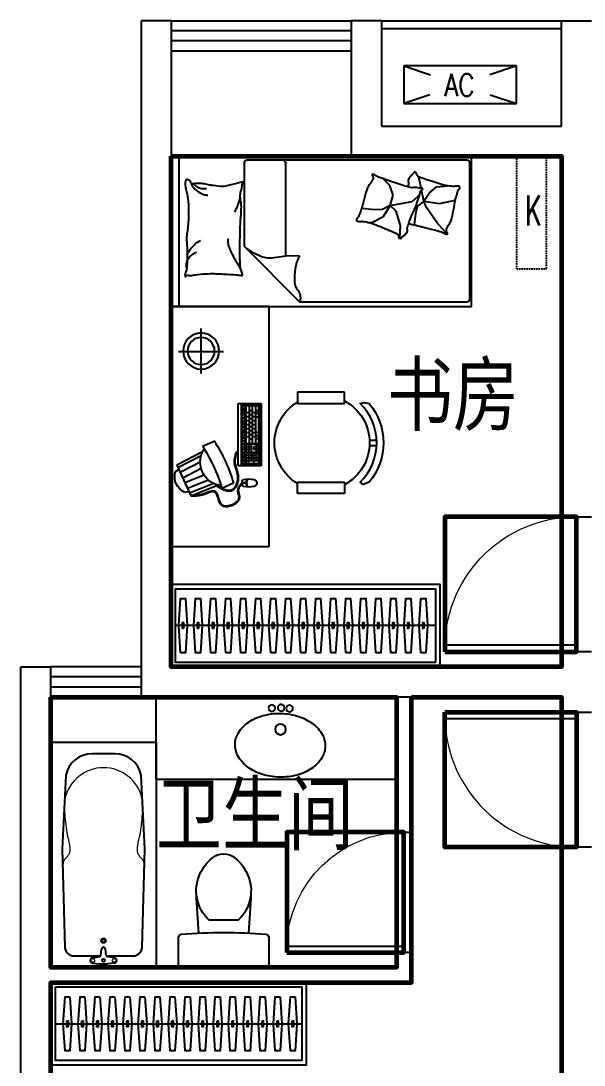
# Model space of a CAD drawing. Extents: x 4672755 to 4700405, y -995504 to -977404.
# Drawn here: x 4672755 to 4676505, y -984354 to -977404 of the extents above; entities that cross this region are included whole.
import ezdxf

# ---------------------------------------------------------------- set-up
doc = ezdxf.new("R2010")
doc.units = 0
doc.header["$MEASUREMENT"] = 0
doc.linetypes.add('DASH', pattern=[0.35, 0.25, -0.1])
doc.layers.get('0').update_dxf_attribs({"linetype": 'CONTINUOUS'})
for name, color, linetype in [('BATH', 8, 'CONTINUOUS'), ('KTIAO', 124, 'CONTINUOUS'), ('WALL', 2, 'CONTINUOUS'), ('WINDOW', 4, 'CONTINUOUS'), ('厨卫示意', 8, 'CONTINUOUS'), ('家具', 8, 'CONTINUOUS'), ('家具示意', 8, 'CONTINUOUS'), ('空调示意', 40, 'CONTINUOUS')]:
    doc.layers.add(name, color=color, linetype=linetype)
doc.layers.add('GT_书房', color=205, linetype='CONTINUOUS', lineweight=60, true_color=0x8059a6)
for name, color, linetype, lineweight in [('GT_卧室', 1, 'CONTINUOUS', 60), ('GT_卫生间', 5, 'CONTINUOUS', 60), ('GT_门', 245, 'CONTINUOUS', 60), ('文字标注', 121, 'CONTINUOUS', 0)]:
    doc.layers.add(name, color=color, linetype=linetype, lineweight=lineweight)
doc.styles.add('-黑体', font='simhei.ttf', dxfattribs={"width": 0.8})
doc.styles.add('DIM_FONT', font='SIMPLEX.shx', dxfattribs={"width": 0.8})
doc.styles.add('HZ', font='txt', dxfattribs={"bigfont": 'hztxt'})

# ---------------------------------------------------------------- blocks, each defined once
blk = doc.blocks.new('A$C50F64959')
at = {"layer": 'BATH'}
for p, q in [((0, 1500), (700, 1500)), ((0, 0), (0, 1500)), ((700, 1500), (700, 0)), ((425.7, 1421.4), (274.3, 1421.4)), ((99.5, 1278.7), (75, 789.9)), ((625, 789.9), (600.5, 1278.7)), ((75, 789.9), (93.4, 133.6)), ((606.6, 133.6), (625, 789.9)), ((153.3, 76.8), (330, 76.8)), ((278.7, 64.3), (323.4, 72.4)), ((331.5, 80.8), (337.5, 121.9)), ((368.5, 80.8), (362.5, 121.9)), ((370, 76.8), (431.3, 76.8)), ((421.3, 64.3), (376.6, 72.4)), ((431.3, 76.8), (546.7, 76.8)), ((700, 0), (0, 0)), ((278.7, 29.2), (320.3, 25.1)), ((421.3, 29.2), (379.7, 25.1))]:
    blk.add_line(p, q, dxfattribs=at)
at = {"layer": 'BATH', "lineweight": 13}
for p, q in [((87.2, 1070.4), (88.7, 1053.6)), ((88.7, 1053.6), (90.3, 1036.5)), ((611.3, 1053.6), (609.7, 1036.5)), ((612.8, 1070.4), (611.3, 1053.6)), ((90.3, 1036.5), (92, 1019.1)), ((92, 1019.1), (93.6, 1002)), ((93.6, 1002), (95.3, 985.3)), ((95.3, 985.3), (96.9, 969.3)), ((604.7, 985.3), (603.1, 969.3)), ((606.4, 1002), (604.7, 985.3)), ((608, 1019.1), (606.4, 1002)), ((609.7, 1036.5), (608, 1019.1)), ((96.9, 969.3), (98.5, 954.5)), ((98.5, 954.5), (100, 941)), ((100, 941), (101.4, 929)), ((101.4, 929), (102.7, 918.5)), ((102.7, 918.5), (104, 909.4)), ((104, 909.4), (105.3, 901.3)), ((596, 909.4), (594.7, 901.3)), ((597.3, 918.5), (596, 909.4)), ((598.6, 929), (597.3, 918.5)), ((600, 941), (598.6, 929)), ((601.5, 954.5), (600, 941)), ((603.1, 969.3), (601.5, 954.5)), ((105.3, 901.3), (106.5, 894.1)), ((106.5, 894.1), (107.7, 887.7)), ((107.7, 887.7), (108.9, 881.8)), ((108.9, 881.8), (110.1, 876.3)), ((110.1, 876.3), (111.3, 871)), ((111.3, 871), (112.5, 865.8)), ((112.5, 865.8), (113.8, 860.7)), ((113.8, 860.7), (115, 855.7)), ((115, 855.7), (116.2, 850.6)), ((116.2, 850.6), (117.4, 845.5)), ((117.4, 845.5), (118.6, 840.3)), ((118.6, 840.3), (119.7, 834.9)), ((119.7, 834.9), (120.8, 829.3)), ((580.3, 834.9), (579.2, 829.3)), ((581.4, 840.3), (580.3, 834.9)), ((582.6, 845.5), (581.4, 840.3)), ((583.8, 850.6), (582.6, 845.5)), ((585, 855.7), (583.8, 850.6)), ((586.2, 860.7), (585, 855.7)), ((587.5, 865.8), (586.2, 860.7)), ((588.7, 871), (587.5, 865.8)), ((589.9, 876.3), (588.7, 871)), ((591.1, 881.8), (589.9, 876.3)), ((592.3, 887.7), (591.1, 881.8)), ((593.5, 894.1), (592.3, 887.7)), ((594.7, 901.3), (593.5, 894.1)), ((120.8, 829.3), (121.9, 823.7)), ((121.9, 823.7), (122.9, 817.9)), ((122.9, 817.9), (123.7, 812.1)), ((124.1, 766), (123.1, 762.7)), ((123.7, 812.1), (124.5, 806.5)), ((124.8, 769.6), (124.1, 766)), ((124.5, 806.5), (125.1, 800.9)), ((125.4, 773.3), (124.8, 769.6)), ((125.1, 800.9), (125.6, 795.6)), ((125.8, 777.2), (125.4, 773.3)), ((125.6, 795.6), (126, 790.5)), ((126.1, 781.3), (125.8, 777.2)), ((126, 790.5), (126.1, 785.8)), ((126.1, 785.8), (126.1, 781.3)), ((574, 790.5), (573.9, 785.8)), ((573.9, 785.8), (573.9, 781.3)), ((573.9, 781.3), (574.1, 777.2)), ((574.4, 795.6), (574, 790.5)), ((574.1, 777.2), (574.6, 773.3)), ((574.9, 800.9), (574.4, 795.6)), ((574.6, 773.3), (575.2, 769.6)), ((575.5, 806.5), (574.9, 800.9)), ((575.2, 769.6), (575.9, 766)), ((576.3, 812.1), (575.5, 806.5)), ((575.9, 766), (576.9, 762.7)), ((577.1, 817.9), (576.3, 812.1)), ((578.1, 823.7), (577.1, 817.9)), ((579.2, 829.3), (578.1, 823.7)), ((82.6, 699.1), (81.7, 694.3)), ((83.6, 703.2), (82.6, 699.1)), ((84.6, 706.8), (83.6, 703.2)), ((85.7, 709.9), (84.6, 706.8)), ((86.8, 712.7), (85.7, 709.9)), ((88.1, 715.1), (86.8, 712.7)), ((89.5, 717.4), (88.1, 715.1)), ((91, 719.5), (89.5, 717.4)), ((92.7, 721.6), (91, 719.5)), ((94.5, 723.6), (92.7, 721.6)), ((96.5, 725.7), (94.5, 723.6)), ((98.5, 727.8), (96.5, 725.7)), ((100.6, 729.9), (98.5, 727.8)), ((102.7, 732.1), (100.6, 729.9)), ((104.9, 734.3), (102.7, 732.1)), ((107.1, 736.7), (104.9, 734.3)), ((109.2, 739.1), (107.1, 736.7)), ((111.4, 741.7), (109.2, 739.1)), ((113.4, 744.4), (111.4, 741.7)), ((115.4, 747.2), (113.4, 744.4)), ((117.2, 750.1), (115.4, 747.2)), ((118.9, 753.1), (117.2, 750.1)), ((120.5, 756.2), (118.9, 753.1)), ((121.9, 759.4), (120.5, 756.2)), ((123.1, 762.7), (121.9, 759.4)), ((576.9, 762.7), (578.1, 759.4)), ((578.1, 759.4), (579.5, 756.2)), ((579.5, 756.2), (581.1, 753.1)), ((581.1, 753.1), (582.8, 750.1)), ((582.8, 750.1), (584.6, 747.2)), ((584.6, 747.2), (586.6, 744.4)), ((586.6, 744.4), (588.6, 741.7)), ((588.6, 741.7), (590.8, 739.1)), ((590.8, 739.1), (592.9, 736.7)), ((592.9, 736.7), (595.1, 734.3)), ((595.1, 734.3), (597.3, 732.1)), ((597.3, 732.1), (599.4, 729.9)), ((599.4, 729.9), (601.5, 727.8)), ((601.5, 727.8), (603.5, 725.7)), ((603.5, 725.7), (605.5, 723.6)), ((605.5, 723.6), (607.3, 721.6)), ((607.3, 721.6), (609, 719.5)), ((609, 719.5), (610.5, 717.4)), ((610.5, 717.4), (611.9, 715.1)), ((611.9, 715.1), (613.2, 712.7)), ((613.2, 712.7), (614.3, 709.9)), ((614.3, 709.9), (615.4, 706.8)), ((615.4, 706.8), (616.4, 703.2)), ((616.4, 703.2), (617.4, 699.1)), ((617.4, 699.1), (618.3, 694.3)), ((78.1, 669.9), (77.6, 665.5)), ((79, 676.5), (78.1, 669.9)), ((79.9, 682.9), (79, 676.5)), ((80.8, 688.9), (79.9, 682.9)), ((81.7, 694.3), (80.8, 688.9)), ((618.3, 694.3), (619.2, 688.9)), ((619.2, 688.9), (620.1, 682.9)), ((620.1, 682.9), (621, 676.5)), ((621, 676.5), (621.9, 669.9)), ((621.9, 669.9), (622.7, 663.2))]:
    blk.add_line(p, q, dxfattribs=at)
for centre, radius in [((350, 177.7), 17.6), ((278.7, 46.8), 12.6), ((421.3, 46.8), 12.6)]:
    blk.add_circle(centre, radius, dxfattribs=at)
at = {"layer": 'BATH'}
for centre, radius in [((350, 177.7), 11.6), ((350, 48.3), 9.88)]:
    blk.add_circle(centre, radius, dxfattribs=at)
for centre, radius, start, end in [((271.1, 1246.9), 174.5, 88.94092, 169.49629), ((428.9, 1246.9), 174.5, 10.50371, 91.05908), ((153.3, 136.8), 60, 183.06991, 270), ((321.6, 82.2), 10, 280.21415, 351.75284), ((350, 121.9), 12.5, 0, 180), ((378.3, 82.2), 10, 188.24716, 259.78585), ((546.7, 136.8), 60, 270, 356.93009), ((278.7, 46.8), 17.6, 90, 270), ((350, 323.6), 300, 264.32287, 275.67713), ((421.3, 46.8), 17.6, 270, 90)]:
    blk.add_arc(centre, radius, start, end, dxfattribs=at)
at = {"layer": 'BATH', "lineweight": 13}
blk.add_arc((350.3, 1066.1), 263.4, 13.52609, 167.09876, dxfattribs=at)
blk = doc.blocks.new('A$C67BD35B0')
at = {"layer": '空调示意'}
for p, q in [((750, 250), (0, 250)), ((0, 250), (0, 0)), ((0, 250), (176.8, 191.1)), ((750, 250), (573.2, 191.1)), ((750, 0), (750, 250)), ((172.2, 57.4), (0, 0)), ((0, 0), (750, 0)), ((575.5, 58.2), (750, 0))]:
    blk.add_line(p, q, dxfattribs=at)
at = {"layer": '空调示意', "style": 'HZ', "width": 0.8}
blk.add_text('AC', height=150, dxfattribs=at).set_placement((269.8, 48.3))
at = {"layer": '空调示意', "style": 'DIM_FONT', "width": 0.6, "flags": 9}
for tag in ['XSIZE', 'YSIZE']:
    blk.add_attdef(tag, (0, 0), '', height=0.5, rotation=0, dxfattribs=at)
blk = doc.blocks.new('A$C42A94E56')
at = {"layer": 'KTIAO', "linetype": 'DASH', "ltscale": 0.5}
for p, q in [((749.7, 199.9), (0, 199.9)), ((0, 199.9), (0, 0)), ((749.7, 0), (749.7, 199.9)), ((0, 0), (749.7, 0))]:
    blk.add_line(p, q, dxfattribs=at)
at = {"layer": 'KTIAO', "linetype": 'DASH', "ltscale": 0.5, "style": 'HZ', "width": 0.6}
blk.add_text('K', height=200, rotation=90, dxfattribs=at).set_placement((461.4, 57.2))
blk = doc.blocks.new('A$C6C2E2F88')
at = {"layer": '家具示意'}
for p, q in [((357.8, 434.3), (456, 624.6)), ((456, 624.6), (488.7, 609.7)), ((488.7, 609.7), (505.2, 635.8)), ((387.4, 445.1), (475.4, 615.7)), ((433, 451.1), (509.8, 600)), ((481.3, 444.4), (551.7, 580.9)), ((488.7, 609.7), (650.3, 535.9)), ((530.2, 422), (587.2, 564.7)), ((566.9, 390), (629.1, 545.6)), ((650.3, 535.9), (659.2, 565.6)), ((592.2, 351.6), (663.5, 529.9)), ((682.9, 521), (603.5, 322.2)), ((650.3, 535.9), (682.9, 521)), ((278.2, 344.1), (318.1, 433.3)), ((588.6, 205.3), (628, 291.7)), ((0, 170), (0, 0)), ((460, 170), (0, 170)), ((460, 0), (460, 170)), ((10, 145), (10, 15)), ((450, 145), (10, 145)), ((15, 140), (15, 120)), ((35, 140), (15, 140)), ((35, 120), (15, 120)), ((15, 112), (15, 20)), ((295, 112), (15, 112)), ((15, 89), (295, 89)), ((35, 140), (35, 120)), ((128.7, 140), (50, 140)), ((50, 140), (50, 120)), ((128.7, 120), (50, 120)), ((51.7, 89), (51.7, 66)), ((65.7, 112), (65.7, 89)), ((69.7, 120), (69.7, 140)), ((81.4, 89), (81.4, 66)), ((89.3, 120), (89.3, 140)), ((95.4, 112), (95.4, 89)), ((109, 120), (109, 140)), ((111.2, 89), (111.2, 66)), ((125.2, 112), (125.2, 89)), ((128.7, 120), (128.7, 140)), ((134.7, 120), (134.7, 140)), ((210.3, 140), (134.7, 140)), ((210.3, 120), (134.7, 120)), ((141, 89), (141, 66)), ((154.3, 120), (154.3, 140)), ((155, 112), (155, 89)), ((170.8, 89), (170.8, 66)), ((174, 120), (174, 140)), ((184.8, 112), (184.8, 89)), ((193.7, 120), (193.7, 140)), ((200.6, 89), (200.6, 66)), ((210.3, 120), (210.3, 140)), ((214.6, 112), (214.6, 89)), ((216.3, 120), (216.3, 140)), ((295, 140), (216.3, 140)), ((295, 120), (216.3, 120)), ((230.3, 89), (230.3, 66)), ((236, 120), (236, 140)), ((244.3, 112), (244.3, 89)), ((255.7, 120), (255.7, 140)), ((260.1, 89), (260.1, 66)), ((275.3, 120), (275.3, 140)), ((295, 140), (295, 120)), ((295, 112), (295, 20)), ((362, 140), (298, 140)), ((298, 140), (298, 120)), ((362, 120), (298, 120)), ((298, 112), (298, 20)), ((362, 112), (298, 112)), ((298, 93.6), (362, 93.6)), ((319.3, 120), (319.3, 140)), ((319.3, 75.2), (319.3, 112)), ((340.7, 120), (340.7, 140)), ((340.7, 75.2), (340.7, 112)), ((362, 120), (362, 140)), ((362, 20), (362, 112)), ((445, 140), (365, 140)), ((365, 120), (365, 140)), ((445, 120), (365, 120)), ((365, 20), (365, 112)), ((445, 112), (365, 112)), ((365, 93.6), (445, 93.6)), ((368.6, 134), (368.6, 136.5)), ((368.6, 136.5), (375.9, 136.5)), ((375.9, 134), (368.6, 134)), ((375.9, 136.5), (375.9, 134)), ((385, 38.4), (385, 112)), ((391.7, 120), (391.7, 140)), ((395.3, 134), (395.3, 136.5)), ((395.3, 136.5), (402.6, 136.5)), ((402.6, 134), (395.3, 134)), ((402.6, 136.5), (402.6, 134)), ((405, 20), (405, 112)), ((418.3, 120), (418.3, 140)), ((422, 134), (422, 136.5)), ((422, 136.5), (429.3, 136.5)), ((429.3, 134), (422, 134)), ((425, 20), (425, 112)), ((429.3, 136.5), (429.3, 134)), ((445, 120), (445, 140)), ((445, 20), (445, 112)), ((450, 15), (450, 145)), ((586.2, 109.5), (586.2, 141.5)), ((589.2, 109.5), (589.2, 141.5)), ((10, 15), (450, 15)), ((15, 66), (295, 66)), ((15, 43), (295, 43)), ((15, 20), (295, 20)), ((52.3, 43), (52.3, 20)), ((65.7, 66), (65.7, 43)), ((72.3, 43), (72.3, 20)), ((95.4, 66), (95.4, 43)), ((99, 43), (99, 20)), ((125.2, 66), (125.2, 43)), ((155, 66), (155, 43)), ((184.8, 66), (184.8, 43)), ((211, 43), (211, 20)), ((214.6, 66), (214.6, 43)), ((237.7, 43), (237.7, 20)), ((244.3, 66), (244.3, 43)), ((257.7, 43), (257.7, 20)), ((298, 75.2), (362, 75.2)), ((298, 38.4), (362, 38.4)), ((298, 20), (362, 20)), ((319.3, 20), (319.3, 56.8)), ((319.3, 56.8), (340.7, 56.8)), ((340.7, 20), (340.7, 56.8)), ((365, 75.2), (425, 75.2)), ((365, 56.8), (445, 56.8)), ((365, 38.4), (425, 38.4)), ((365, 20), (445, 20)), ((0, 0), (460, 0))]:
    blk.add_line(p, q, dxfattribs=at)
for centre, radius, start, end in [((538.8, 505.7), 134.4, 26.43159, 104.50074), ((939.2, 1382.9), 1134.7, 236.81182, 237.86994), ((433, 273.8), 177.2, 115.08845, 123.29204), ((939.2, 1382.9), 1134.7, 237.86994, 253.06239), ((433, 273.8), 177.2, 15.84388, 115.08845), ((899.8, 1296.5), 1134.7, 236.84987, 254.08246), ((433, 273.8), 177.2, 7.64029, 15.84388), ((939.2, 1382.9), 1134.7, 253.06239, 254.08246), ((744.2, 94.9), 186.6, 168.55689, 193.44757), ((587.7, 42.2), 64.3, 62.12383, 117.87617), ((587.7, 42.2), 67.3, 91.27686, 116.43153), ((571.1, 129.9), 10, 100.71509, 168.55689), ((587.7, 42.2), 99.3, 79.28491, 100.71509), ((587.7, 42.2), 67.3, 63.56847, 88.72314), ((604.3, 129.9), 10, 11.44311, 79.28491), ((431.1, 94.9), 186.6, 346.55243, 11.44311), ((587.7, 57.1), 25.6, 192.68038, 347.31962)]:
    blk.add_arc(centre, radius, start, end, dxfattribs=at)
for points, knots in [([(587.2, 143.7), (592.3, 148.3), (597.6, 152.9), (608.2, 161.3), (613.7, 165.1), (623.1, 170.1), (626.9, 171.7), (632.6, 173.3), (634.5, 173.7), (637.7, 174.2), (639.1, 174.4), (642, 174.5), (643.4, 174.5), (647.7, 174.4), (650.5, 174.1), (656.2, 173.1), (659.1, 172.5), (666.4, 170.8), (670.9, 169.5), (679.7, 167.5), (684, 166.6), (690.3, 166.1), (692.2, 166), (695.5, 166.1), (696.8, 166.2), (701.5, 166.8), (704.8, 167.7), (711.4, 170.4), (714.6, 172.2), (720.9, 176.5), (723.9, 179), (733, 187.8), (738.6, 195.1), (748.1, 211.2), (751.9, 220.1), (757.5, 237.9), (759.1, 247), (759.5, 261), (759.1, 266.2), (757, 275.9), (755.4, 280.4), (752.4, 285.4), (751.7, 286.6), (750.1, 288.7), (749.3, 289.7), (746.5, 292.6), (744.5, 294.4), (740, 297.8), (737.5, 299.3), (729.3, 303.8), (723, 306.3), (709.9, 310.9), (703, 312.9), (689.6, 316.9), (683, 318.9), (672.9, 322.7), (669.2, 324.3), (663, 327.7), (660.5, 329.3), (656.6, 332.5), (655.2, 334), (653.1, 336.6), (652.3, 337.7), (651, 339.9), (650.4, 341.1), (649, 344.8), (648.4, 347.3), (647.8, 352.7), (647.7, 355.4), (648.1, 361.1), (648.5, 364.1), (650.2, 373.2), (652, 379.7), (656.4, 392.9), (659, 399.8), (664.1, 413.5), (666.7, 420.3), (670, 430.2), (671, 433.2), (672.7, 439.2), (673.5, 442.2), (675.6, 451), (676.7, 456.7), (679.2, 473.7), (679.8, 484.6), (680.1, 501.5), (680.1, 507.7), (680, 513.8)], [0, 0, 0, 0, 18.799562, 18.799562, 37.599123, 37.599123, 49.848351, 49.848351, 55.477294, 55.477294, 59.685352, 59.685352, 63.89341, 63.89341, 72.309527, 72.309527, 80.725643, 80.725643, 94.051618, 94.051618, 107.377593, 107.377593, 113.652762, 113.652762, 118.046775, 118.046775, 129.16993, 129.16993, 140.293086, 140.293086, 151.416241, 151.416241, 174.692741, 174.692741, 197.969241, 197.969241, 221.245741, 221.245741, 236.248425, 236.248425, 251.251108, 251.251108, 255.661667, 255.661667, 260.072226, 260.072226, 268.893345, 268.893345, 277.714463, 277.714463, 296.396354, 296.396354, 315.078244, 315.078244, 333.760135, 333.760135, 345.970968, 345.970968, 355.998234, 355.998234, 362.995963, 362.995963, 367.636565, 367.636565, 372.277166, 372.277166, 381.438127, 381.438127, 390.599087, 390.599087, 399.760047, 399.760047, 418.320442, 418.320442, 436.880837, 436.880837, 455.441233, 455.441233, 463.908402, 463.908402, 472.375571, 472.375571, 489.309909, 489.309909, 523.178586, 523.178586, 542.475868, 542.475868, 542.475868, 542.475868]), ([(592.1, 141.4), (597, 145.7), (601.8, 149.9), (611, 157.1), (615.3, 160.1), (623.1, 164.5), (626.6, 166.1), (632.6, 168.2), (635.2, 168.8), (638.8, 169.3), (639.7, 169.4), (642.6, 169.6), (644.6, 169.5), (648.7, 169.2), (650.7, 169), (654.9, 168.2), (657.1, 167.8), (663.1, 166.4), (667.1, 165.4), (674.6, 163.5), (677.9, 162.8), (684.7, 161.6), (688.2, 161.1), (693.4, 161), (695.3, 161), (698.9, 161.4), (700.6, 161.6), (704, 162.4), (705.7, 162.9), (712.2, 165.1), (716.9, 167.6), (725.8, 173.9), (730.1, 177.7), (738, 186.3), (741.6, 191.1), (748.3, 201.4), (751.2, 206.9), (756.4, 218.2), (758.5, 224), (761.9, 235.8), (763.1, 241.8), (764.4, 253.4), (764.6, 259.2), (763.6, 270.1), (762.4, 275.3), (759.7, 282.5), (758.6, 284.8), (756.4, 288.5), (755.4, 290), (753.1, 292.9), (751.9, 294.3), (748, 298.1), (745, 300.4), (737.2, 305.4), (732.2, 307.9), (721.4, 312.3), (715.8, 314.2), (704.5, 317.7), (698.9, 319.3), (688, 322.6), (682.7, 324.3), (674.6, 327.4), (671.4, 328.8), (665.8, 331.8), (663.3, 333.5), (660.1, 336.1), (659.2, 337.1), (657.8, 338.7), (657.3, 339.3), (656.4, 340.6), (656, 341.3), (655.2, 342.7), (654.9, 343.4), (654, 345.8), (653.6, 347.4), (653, 351), (652.8, 352.9), (652.8, 356.9), (652.9, 359), (653.7, 365.7), (654.8, 370.7), (657.7, 381.1), (659.6, 386.6), (663.6, 397.8), (665.7, 403.6), (669.3, 413.1), (670.7, 416.8), (673.1, 423.8), (674.2, 427), (675.9, 432.4), (676.6, 434.6), (677.8, 439), (678.4, 441.2), (680, 447.7), (680.8, 451.9), (683, 464.5), (683.9, 472.7), (685.3, 494.5), (685.1, 507.8), (684.9, 521.1)], [1.931725, 1.931725, 1.931725, 1.931725, 19.71024, 19.71024, 35.134556, 35.134556, 47.432363, 47.432363, 56.272423, 56.272423, 59.54149, 59.54149, 66.079623, 66.079623, 72.617756, 72.617756, 79.155889, 79.155889, 91.154885, 91.154885, 101.093182, 101.093182, 111.031478, 111.031478, 116.460985, 116.460985, 121.485576, 121.485576, 126.510167, 126.510167, 141.20371, 141.20371, 155.897253, 155.897253, 170.590796, 170.590796, 185.28434, 185.28434, 199.977883, 199.977883, 214.671426, 214.671426, 229.364969, 229.364969, 244.058512, 244.058512, 251.391566, 251.391566, 256.732702, 256.732702, 262.073837, 262.073837, 272.756108, 272.756108, 288.204107, 288.204107, 303.652106, 303.652106, 319.100106, 319.100106, 334.548105, 334.548105, 345.454369, 345.454369, 356.360633, 356.360633, 361.894987, 361.894987, 365.361224, 365.361224, 368.82746, 368.82746, 372.293697, 372.293697, 379.596356, 379.596356, 386.899014, 386.899014, 394.201673, 394.201673, 409.771935, 409.771935, 425.342197, 425.342197, 440.912459, 440.912459, 450.999629, 450.999629, 459.675979, 459.675979, 465.748145, 465.748145, 471.820312, 471.820312, 483.964645, 483.964645, 508.253312, 508.253312, 550.069326, 550.069326, 550.069326, 550.069326]), ([(349.5, 170), (362.6, 187.3), (370.6, 189.7), (389.1, 194.7), (399.6, 197.1), (414.7, 199.2), (419.4, 199.7), (427.7, 200), (431.4, 200), (437.4, 199.6), (439.8, 199.4), (444.5, 198.8), (446.9, 198.4), (454, 197.1), (458.7, 195.9), (472.2, 192.1), (481.1, 189.1), (499.2, 183.2), (508.6, 180.3), (522.7, 177.3), (527.3, 176.5), (536, 175.3), (540.3, 175), (554.7, 174.6), (565.1, 175.6), (585.6, 179.6), (595.6, 182.8), (611.2, 189.8), (617.2, 193.3), (626.8, 200.4), (630.6, 203.9), (635.4, 209.7), (636.8, 211.7), (639.5, 216.2), (640.7, 218.7), (642.5, 224), (643.2, 226.7), (644.3, 234.1), (644.4, 238.8), (643.5, 248.4), (642.5, 253.4), (639.7, 263.5), (637.9, 268.6), (631.4, 284.5), (625.7, 295.6), (615.2, 314.2), (610.7, 321.7), (606.2, 329.1)], [0.275808, 0.275808, 0.275808, 0.275808, 24.067555, 24.067555, 56.307513, 56.307513, 71.071237, 71.071237, 82.794805, 82.794805, 90.521159, 90.521159, 98.247513, 98.247513, 113.700221, 113.700221, 142.151154, 142.151154, 170.602086, 170.602086, 183.588955, 183.588955, 195.23744, 195.23744, 222.409198, 222.409198, 249.580957, 249.580957, 269.207454, 269.207454, 285.208602, 285.208602, 293.184931, 293.184931, 302.693087, 302.693087, 312.201243, 312.201243, 327.763573, 327.763573, 343.325903, 343.325903, 358.888233, 358.888233, 390.653992, 390.653992, 411.559998, 411.559998, 411.559998, 411.559998]), ([(355.8, 170), (357.1, 171.6), (358.3, 173), (362, 177), (364.2, 179), (367.7, 181.8), (369.1, 182.8), (371.8, 184.3), (373.1, 184.9), (375.6, 185.8), (376.9, 186.2), (378.7, 186.7), (379.3, 186.9), (380.3, 187.2), (380.8, 187.3), (382.4, 187.7), (383.4, 188), (386.6, 188.8), (388.6, 189.3), (394.9, 190.8), (399, 191.7), (411.1, 193.9), (419, 194.8), (429.9, 195), (433, 194.9), (438.3, 194.5), (440.6, 194.3), (447.3, 193.3), (451.6, 192.4), (460.4, 190.3), (464.9, 189), (473.9, 186.2), (478.5, 184.7), (491, 180.6), (499, 178), (514.3, 173.9), (521.6, 172.3), (532.1, 170.8), (535.3, 170.4), (540.5, 170), (542.6, 169.9), (549.2, 169.8), (553.9, 169.9), (566.4, 170.8), (574.3, 172.1), (589.8, 175.8), (597.3, 178.3), (611.5, 184.3), (618.1, 187.9), (628, 194.9), (631.6, 198), (636.6, 203.3), (638.2, 205.2), (640.7, 208.6), (641.6, 210), (643.3, 212.8), (644.1, 214.3), (646.1, 218.8), (647.1, 221.8), (648.6, 228.1), (649, 231.3), (649.3, 237.7), (649.2, 241), (648.4, 249.5), (647.3, 254.7), (644.4, 265.4), (642.4, 270.8), (638, 281.7), (635.4, 287.2), (628.6, 300.7), (624, 308.8), (616.4, 321.9), (613.5, 326.8), (610.5, 331.7)], [1.794737, 1.794737, 1.794737, 1.794737, 4.340011, 4.340011, 9.758947, 9.758947, 14.015114, 14.015114, 18.271281, 18.271281, 22.527447, 22.527447, 24.13165, 24.13165, 25.735853, 25.735853, 28.944258, 28.944258, 35.361068, 35.361068, 48.19469, 48.19469, 73.861932, 73.861932, 84.279576, 84.279576, 92.130886, 92.130886, 106.909868, 106.909868, 121.68885, 121.68885, 136.467832, 136.467832, 161.092405, 161.092405, 181.592394, 181.592394, 189.981221, 189.981221, 195.430603, 195.430603, 207.246608, 207.246608, 227.325201, 227.325201, 247.403793, 247.403793, 267.482386, 267.482386, 281.085462, 281.085462, 288.538162, 288.538162, 293.465442, 293.465442, 298.392722, 298.392722, 308.247282, 308.247282, 318.101842, 318.101842, 327.956402, 327.956402, 343.666384, 343.666384, 359.376366, 359.376366, 375.086349, 375.086349, 397.824415, 397.824415, 411.559998, 411.559998, 411.559998, 411.559998])]:
    blk.add_open_spline(points, degree=3, knots=knots, dxfattribs=at)
blk = doc.blocks.new('A$C7D7A3CEF')
at = {"layer": '家具示意'}
for p, q in [((152.8, 299.9), (152.8, 0)), ((300, 150), (0, 150))]:
    blk.add_line(p, q, dxfattribs=at)
for radius in [120, 90]:
    blk.add_circle((150, 150), radius, dxfattribs=at)
blk = doc.blocks.new('A$C6465327B')
at = {"layer": '家具示意'}
for p, q in [((0, 260), (0, 572.3)), ((0, 572.3), (76.2, 572.3)), ((76.2, 572.3), (76.2, 260)), ((674.7, 572.3), (598.5, 572.3)), ((598.5, 572.3), (598.5, 260)), ((674.7, 260), (674.7, 572.3)), ((76.2, 260), (0, 260)), ((598.5, 260), (674.7, 260)), ((319.3, 92.9), (319.3, 45.3)), ((355.4, 92.9), (355.4, 45.3))]:
    blk.add_line(p, q, dxfattribs=at)
blk.add_lwpolyline([(598.7, 155.5, -0.423227), (76, 155.5), (68.1, 129.3), (76, 94.4, 0.361278), (598.7, 94.4), (614.5, 134.5)], format="xyb", close=True, dxfattribs=at)
for start, end in [(31.07619, 148.92381), (208.05345, 331.94655)]:
    blk.add_arc((337.3, 408.9), 316.6, start, end, dxfattribs=at)
blk = doc.blocks.new('A$C5FB555B2')
at = {"layer": '家具示意'}
for p, q in [((650, 1600), (0, 1600)), ((0, 0), (0, 1600)), ((650, 0), (650, 1600)), ((650, 0), (0, 0))]:
    blk.add_line(p, q, dxfattribs=at)
at = {"xscale": 0.9, "yscale": 0.9, "zscale": 0.9, "rotation": 90}
blk.add_blockref('A$C6C2E2F88', (600.1, 646.5), dxfattribs=at)
at = {"rotation": 90}
for name, p in [('A$C6465327B', (1414.3, 570.8)), ('A$C7D7A3CEF', (350, 147.2))]:
    blk.add_blockref(name, p, dxfattribs=at)
blk = doc.blocks.new('A$C367E6596')
at = {"layer": '家具示意'}
for p, q in [((0, 1947.6), (1000, 1947.6)), ((25.8, 1491.5), (25.8, 32.2)), ((602.6, 1511.5), (45.8, 1511.5)), ((602.6, 1511.5), (971.6, 1141.7)), ((45.8, 1238.9), (664.4, 1238.9)), ((971.6, 32.2), (971.6, 1141.7)), ((349.4, 727), (344.5, 730)), ((356.6, 647.7), (349.4, 727)), ((354.8, 592.6), (356.6, 647.7)), ((407, 589.6), (443.4, 662.5)), ((443.4, 662.5), (442.3, 681.9)), ((196.2, 543.7), (149.8, 590.5)), ((328.4, 540.9), (354.8, 592.6)), ((328.4, 540.9), (407, 589.6)), ((260.6, 521.7), (196.2, 543.7)), ((328.4, 540.9), (260.6, 521.7)), ((328.4, 540.9), (301, 394.1)), ((366.5, 501.8), (328.4, 540.9)), ((462.1, 473.1), (366.5, 501.8)), ((545.3, 477.3), (462.1, 473.1)), ((213.5, 335.7), (138.8, 351.4)), ((268.9, 356.7), (261.2, 347.7)), ((301, 394.1), (268.9, 356.7)), ((299.3, 317.6), (336.2, 360.5)), ((336.2, 360.5), (383.2, 372.5)), ((383.2, 372.5), (455.4, 382.3)), ((245.7, 282.4), (203.5, 233.5)), ((299.3, 317.6), (225.1, 333.2)), ((299.3, 317.6), (245.7, 282.4)), ((299.3, 317.6), (316, 213)), ((342.2, 299.7), (299.3, 317.6)), ((441.2, 231.2), (342.2, 299.7)), ((203.5, 233.5), (197.3, 159.5)), ((316, 213), (292.8, 107.7)), ((518.8, 161.1), (441.2, 231.2)), ((45.8, 12.2), (951.6, 12.2))]:
    blk.add_line(p, q, dxfattribs=at)
blk.add_lwpolyline([(0, 0), (0, 2000), (1000, 2000), (1000, 0)], close=True, dxfattribs=at)
for points in [[(185.1, 1866.4, -0.263368), (157.1, 1885.2, -0.494818), (166.3, 1903.9, -0.049225), (184, 1905.7, -0.036831), (207.6, 1903.9, -0.031893), (245.6, 1895.8, 0.035782), (279.5, 1888.8, 0.032941), (369.2, 1882.9, 0.026564), (480.4, 1888.8, 0.017905), (517.9, 1894.2, -0.033397), (538.1, 1896.4, -0.03204), (575.2, 1895.7, 0.018442), (639.5, 1892.7, 0.010837), (704.3, 1893.4, 0.014624), (752.2, 1896.4, 0.111249), (774.7, 1903.7, -0.153708), (791.6, 1907.7, -0.076444), (799.1, 1906, -0.215512), (801, 1903.9, -0.585858), (798.4, 1900.9, 0.363489), (793.5, 1898.3, 0.191716), (793.4, 1886.8, -0.129675), (795.4, 1870.1, -0.01735), (792.4, 1853.3, 0.019326), (789.8, 1838.2, 0.018818), (783.1, 1769.9, 0.021828), (782.2, 1710.6, 0.006204), (783.6, 1676.8, 0.001963), (789.8, 1569.9, 0.028341), (794, 1533.8, -0.117014), (793.5, 1524.9, -0.36606), (792.1, 1523.9, -0.03973), (778.5, 1526.7, -0.048309), (764.7, 1532.2, 0.062981), (754.1, 1536.1, 0.04058), (730.7, 1539.5, 0.014345), (663.9, 1541.7, 0.005484), (538.5, 1541, 0.007153), (442.3, 1538, 0.008762), (399.8, 1535.3, -0.008153), (354.1, 1532.4, -0.06251), (297, 1536.8, 0.078669), (251.4, 1538.8, 0.047825), (229, 1534.1, -0.034494), (198.2, 1526.7, -0.023571), (172.9, 1523.7, -0.510228), (171.9, 1524.9), (179.4, 1554.9), (200.1, 1637.4, 0.073041), (202.1, 1657, 0.023305), (196.3, 1718.1, 0.018299), (192.3, 1741, -0.01097), (184.9, 1779, -0.042281), (182, 1813.3, -0.027201), (184.9, 1866.7)], [(658.9, 1892.6, 0.027842), (635.2, 1882, 0.048685), (622.6, 1873.9, 0.023666), (594.7, 1849.5, 0.031223), (575.7, 1828.9, 0.046801), (570.6, 1821.2, 0.023191), (562.5, 1804.5)], [(740.9, 1898.3, 0.088153), (706.4, 1894.8, 0.088153), (675.2, 1879.5, 0.077547), (653.6, 1857.9, 0.077547), (639.5, 1830.7)], [(183.4, 1850.4, -0.05369), (197.6, 1837.4, -0.070312), (205.7, 1825.1, -0.015448), (209.5, 1816.6, -0.013244), (213.2, 1806.3, -0.082127), (216.2, 1788.3, -0.064164), (213.2, 1765.1)], [(184.9, 1866.4, -0.077379), (219.7, 1841.1, -0.077379), (245.2, 1806.3, -0.047525), (255.1, 1781.7, -0.047525), (260.2, 1755.7)], [(744.7, 1538, 0.016108), (705.8, 1564.2, 0.024599), (679, 1579.3, 0.009477), (629.9, 1602.6, 0.015937), (600.1, 1614.9, 0.072521), (583.7, 1618.5, 0.033339), (547.5, 1618.7)], [(275.5, 1539.5, 0.009729), (302.8, 1548.5, 0.009729), (329.7, 1558.6, 0.007971), (351.4, 1567.7, 0.007971), (372.9, 1577.4)], [(602.6, 1511.5, -0.085272), (665.9, 1401.4, -0.124044), (675.2, 1313.8), (661.5, 1218.4), (663.3, 1145.9)], [(663.3, 1145.9, -0.027362), (701.8, 1162.3, -0.040834), (728.9, 1169.7, -0.038441), (816.6, 1179.2, -0.076528), (860.7, 1173.9, -0.103649), (888.2, 1159.5, 0.093398), (918.4, 1143, 0.072727), (940.5, 1139.2, 0.052315), (971.6, 1141.7)], [(450.3, 418.6, 0.025626), (451.8, 409.2, 0.0108), (476.4, 303.3, 0.00456), (495.4, 231.5, 0.01125), (504.1, 202.6, 0.069394), (511.7, 186.8, -0.079756), (518.1, 173, -0.106399), (518.8, 161.1, -0.328642), (515.8, 158.2, -0.299547), (510.8, 160.5, 0.189917), (504.1, 165.5, 0.033518), (496, 167.1, 0.075627), (492.4, 167, 0.053489), (485.9, 165.2, 0.017838), (467.6, 157, 0.038394), (447.1, 144.9, -0.059529), (433.5, 137.6, -0.035943), (411.9, 131, -0.011245), (341.4, 116.2, -0.006203), (309.2, 110.7, 0.010783), (290.6, 107.3, 0.019485), (279.8, 104.6, 0.005062), (238.4, 92.3, 0.101392), (217.2, 80.7, -0.223768), (206.1, 77.7, -0.25558), (202.7, 80.5, -0.081563), (199.7, 93.3, -0.071805), (200.7, 107, 0.069985), (201.8, 121, 0.03546), (195.4, 169.3, 0.029432), (180.3, 226, 0.001554), (171.1, 253.5, -0.00152), (161.6, 281.6, -0.004735), (152.3, 310.7, 0.00382), (140.8, 346.8, 0.296001), (116.5, 366.4, -0.649774), (110.7, 384.1, -0.02319), (114.7, 387.4, 0.0288), (117.9, 390.1, 0.005727), (123, 394.9, -0.004358), (129.6, 401.3, -0.027528), (144.1, 413.8, -0.046214), (153.8, 419.8, -0.194121), (167.3, 421, 0.133719), (186.6, 420.3, 0.005779), (204.6, 424.8, 0.008882)]]:
    blk.add_lwpolyline(points, format="xyb", dxfattribs=at)
blk.add_lwpolyline([(395.4, 749, 0.101392), (415.7, 762.2, -0.223768), (426.5, 766, -0.25558), (430.2, 763.5, -0.081563), (434.2, 750.9, -0.071805), (434.2, 737.3, 0.069985), (434.1, 723.2, 0.03546), (444.2, 675.5, 0.029432), (463.7, 620.2, 0.001554), (475, 593.4, -0.00152), (486.5, 566.1, -0.004735), (498, 537.8, 0.00382), (512.3, 502.7, 0.296001), (538, 485, -0.649774), (545.1, 467.8, -0.02319), (541.4, 464.3, 0.0288), (538.4, 461.3, 0.005727), (533.8, 456.1, -0.004358), (527.7, 449.2, -0.027528), (514.1, 435.7, -0.046214), (504.9, 428.9, -0.194121), (491.5, 426.8, 0.133719), (472.3, 425.9, 0.011505), (437.3, 413.9, 0.008882), (392.6, 396.5, 0.012426), (335.7, 371.4, -0.033612), (314.2, 363.1), (267.8, 348.5), (232, 337.2, 0.224341), (220.4, 326.5, -0.722772), (213.3, 326.9, -0.103513), (213.2, 330, 0.053465), (213.5, 335.7, 0.030109), (211.3, 354.4, -0.031436), (209.2, 372.3, -0.05324), (209.9, 384.4, 0.05518), (210.5, 396.1, 0.056271), (207, 416.7, 0.0108), (174.3, 520.4, 0.00456), (149.8, 590.5, 0.01125), (139, 618.7, 0.069394), (130.2, 633.8, -0.079756), (122.8, 647.1, -0.106399), (121.2, 658.9, -0.328642), (123.9, 662.1, -0.299547), (129.1, 660.1, 0.189917), (136.1, 655.7, 0.033518), (144.3, 654.7, 0.075627), (148, 655, 0.053489), (154.3, 657.4, 0.017838), (171.9, 667, 0.038394), (191.4, 680.6, -0.059529), (204.4, 688.9, -0.035943), (225.4, 697.2, -0.011245), (294.6, 717.2, -0.006203), (326.3, 725.3, 0.010783), (344.5, 730, 0.019485), (355.2, 733.5, 0.005062)], format="xyb", close=True, dxfattribs=at)
for centre, start, end in [((45.8, 1491.5), 90, 180), ((45.8, 1258.9), 180, 270), ((45.8, 32.2), 180, 270), ((951.6, 32.2), 270, 0)]:
    blk.add_arc(centre, 20, start, end, dxfattribs=at)
at = {"layer": '家具示意', "style": 'DIM_FONT', "width": 0.8, "flags": 9}
for tag in ['YSIZE', 'XSIZE']:
    blk.add_attdef(tag, (0, 2000), '', height=0.5, dxfattribs=at)
blk = doc.blocks.new('*U44')
blk.add_line((-970, -275), (670, -275))
for points in [[(-1000, 0), (700, 0), (700, -550), (-1000, -550)], [(-970, -30), (670, -30), (670, -520), (-970, -520)]]:
    blk.add_lwpolyline(points, close=True)
at = {"elevation": 0}
for points in [[(-874, -95), (-862, -275), (-874, -455), (-906, -455), (-918, -275), (-906, -95)], [(-774, -95), (-762, -275), (-774, -455), (-806, -455), (-818, -275), (-806, -95)], [(-674, -95), (-662, -275), (-674, -455), (-706, -455), (-718, -275), (-706, -95)], [(-574, -95), (-562, -275), (-574, -455), (-606, -455), (-618, -275), (-606, -95)], [(-474, -95), (-462, -275), (-474, -455), (-506, -455), (-518, -275), (-506, -95)], [(-374, -95), (-362, -275), (-374, -455), (-406, -455), (-418, -275), (-406, -95)], [(-274, -95), (-262, -275), (-274, -455), (-306, -455), (-318, -275), (-306, -95)], [(-174, -95), (-162, -275), (-174, -455), (-206, -455), (-218, -275), (-206, -95)], [(-74, -95), (-62, -275), (-74, -455), (-106, -455), (-118, -275), (-106, -95)], [(26, -95), (38, -275), (26, -455), (-6, -455), (-18, -275), (-6, -95)], [(126, -95), (138, -275), (126, -455), (94, -455), (82, -275), (94, -95)], [(226, -95), (238, -275), (226, -455), (194, -455), (182, -275), (194, -95)], [(326, -95), (338, -275), (326, -455), (294, -455), (282, -275), (294, -95)], [(426, -95), (438, -275), (426, -455), (394, -455), (382, -275), (394, -95)], [(526, -95), (538, -275), (526, -455), (494, -455), (482, -275), (494, -95)], [(626, -95), (638, -275), (626, -455), (594, -455), (582, -275), (594, -95)]]:
    blk.add_lwpolyline(points, close=True, dxfattribs=at)
at = {"ltscale": 15, "elevation": 0}
for points in [[(-894, -255), (-886, -255), (-886, -295), (-894, -295)], [(-794, -255), (-786, -255), (-786, -295), (-794, -295)], [(-694, -255), (-686, -255), (-686, -295), (-694, -295)], [(-594, -255), (-586, -255), (-586, -295), (-594, -295)], [(-494, -255), (-486, -255), (-486, -295), (-494, -295)], [(-394, -255), (-386, -255), (-386, -295), (-394, -295)], [(-294, -255), (-286, -255), (-286, -295), (-294, -295)], [(-194, -255), (-186, -255), (-186, -295), (-194, -295)], [(-94, -255), (-86, -255), (-86, -295), (-94, -295)], [(6, -255), (14, -255), (14, -295), (6, -295)], [(106, -255), (114, -255), (114, -295), (106, -295)], [(206, -255), (214, -255), (214, -295), (206, -295)], [(306, -255), (314, -255), (314, -295), (306, -295)], [(406, -255), (414, -255), (414, -295), (406, -295)], [(506, -255), (514, -255), (514, -295), (506, -295)], [(606, -255), (614, -255), (614, -295), (606, -295)]]:
    blk.add_lwpolyline(points, close=True, dxfattribs=at)
blk = doc.blocks.new('_E12QMA')
for centre, radius in [((-57.4, -41.7), 22.1), ((0, -37.5), 22.1), ((61.8, -41.7), 22.1), ((0, -181.7), 35.3)]:
    blk.add_circle(centre, radius)
for centre, radius, start, end in [((-77.1, -329.5), 234.6, 125.21186, 149.59017), ((-30.5, -395.5), 315.5, 106.29491, 125.21186), ((0, -499.9), 424.2, 90, 106.29491), ((0, -499.9), 424.2, 73.70509, 90), ((30.5, -395.5), 315.5, 54.78814, 73.70509), ((77.1, -329.5), 234.6, 30.40983, 54.78814), ((-148.3, -287.7), 152.1, 149.59017, 180), ((148.3, -287.7), 152.1, 360, 390.40983), ((-148.3, -287.7), 152.1, 180, 210.40983), ((148.3, -287.7), 152.1, 329.59017, 360), ((-77.1, -245.9), 234.6, 210.40983, 234.78814), ((77.1, -245.9), 234.6, 305.21186, 329.59017), ((-30.5, -179.8), 315.5, 234.78814, 253.70509), ((0, -75.5), 424.2, 253.70509, 270), ((0, -75.5), 424.2, 270, 286.29491), ((30.5, -179.8), 315.5, 286.29491, 305.21186)]:
    blk.add_arc(centre, radius, start, end)
at = {"style": 'DIM_FONT', "width": 0.8, "flags": 9}
for tag in ['YSIZE', 'XSIZE']:
    blk.add_attdef(tag, (0, 0), '', height=0.5, dxfattribs=at)
blk = doc.blocks.new('TP6')
blk.add_lwpolyline([(20, -300), (200.8, -300, 0.388903), (220.7, -281.7, 0.043619), (220.7, 281.7, 0.388903), (200.8, 300), (20, 300, 0.414214), (0, 280), (0, -280, 0.414214), (20, -300, 0.414214)], format="xyb")
blk.add_lwpolyline([(623.4, 157.5, 0.325454), (314.1, 96.3), (314.1, -96.3, 0.325454), (623.4, -157.5, 0.11195), (728.4, -76.5, 0.35994), (728.4, 76.5, 0.11195)], format="xyb", close=True)
for centre, start, end in [((821.6, -7004.3), 92.61819, 94.72691), ((821.6, 7004.3), 265.27309, 267.38181)]:
    blk.add_arc(centre, 7193.5, start, end)
blk = doc.blocks.new('*U25')
blk.add_line((-970, -275), (759.6, -275))
for points in [[(-1000, 0), (789.6, 0), (789.6, -550), (-1000, -550)], [(-970, -30), (759.6, -30), (759.6, -520), (-970, -520)]]:
    blk.add_lwpolyline(points, close=True)
at = {"elevation": 0}
for points in [[(-874, -95), (-862, -275), (-874, -455), (-906, -455), (-918, -275), (-906, -95)], [(-774, -95), (-762, -275), (-774, -455), (-806, -455), (-818, -275), (-806, -95)], [(-674, -95), (-662, -275), (-674, -455), (-706, -455), (-718, -275), (-706, -95)], [(-574, -95), (-562, -275), (-574, -455), (-606, -455), (-618, -275), (-606, -95)], [(-474, -95), (-462, -275), (-474, -455), (-506, -455), (-518, -275), (-506, -95)], [(-374, -95), (-362, -275), (-374, -455), (-406, -455), (-418, -275), (-406, -95)], [(-274, -95), (-262, -275), (-274, -455), (-306, -455), (-318, -275), (-306, -95)], [(-174, -95), (-162, -275), (-174, -455), (-206, -455), (-218, -275), (-206, -95)], [(-74, -95), (-62, -275), (-74, -455), (-106, -455), (-118, -275), (-106, -95)], [(26, -95), (38, -275), (26, -455), (-6, -455), (-18, -275), (-6, -95)], [(126, -95), (138, -275), (126, -455), (94, -455), (82, -275), (94, -95)], [(226, -95), (238, -275), (226, -455), (194, -455), (182, -275), (194, -95)], [(326, -95), (338, -275), (326, -455), (294, -455), (282, -275), (294, -95)], [(426, -95), (438, -275), (426, -455), (394, -455), (382, -275), (394, -95)], [(526, -95), (538, -275), (526, -455), (494, -455), (482, -275), (494, -95)], [(626, -95), (638, -275), (626, -455), (594, -455), (582, -275), (594, -95)], [(726, -95), (738, -275), (726, -455), (694, -455), (682, -275), (694, -95)]]:
    blk.add_lwpolyline(points, close=True, dxfattribs=at)
at = {"ltscale": 15, "elevation": 0}
for points in [[(-894, -255), (-886, -255), (-886, -295), (-894, -295)], [(-794, -255), (-786, -255), (-786, -295), (-794, -295)], [(-694, -255), (-686, -255), (-686, -295), (-694, -295)], [(-594, -255), (-586, -255), (-586, -295), (-594, -295)], [(-494, -255), (-486, -255), (-486, -295), (-494, -295)], [(-394, -255), (-386, -255), (-386, -295), (-394, -295)], [(-294, -255), (-286, -255), (-286, -295), (-294, -295)], [(-194, -255), (-186, -255), (-186, -295), (-194, -295)], [(-94, -255), (-86, -255), (-86, -295), (-94, -295)], [(6, -255), (14, -255), (14, -295), (6, -295)], [(106, -255), (114, -255), (114, -295), (106, -295)], [(206, -255), (214, -255), (214, -295), (206, -295)], [(306, -255), (314, -255), (314, -295), (306, -295)], [(406, -255), (414, -255), (414, -295), (406, -295)], [(506, -255), (514, -255), (514, -295), (506, -295)], [(606, -255), (614, -255), (614, -295), (606, -295)], [(706, -255), (714, -255), (714, -295), (706, -295)]]:
    blk.add_lwpolyline(points, close=True, dxfattribs=at)
blk = doc.blocks.new('$DorLib2D$00000001')
for p, q in [((0.45, 0.975), (0.5, 0.975)), ((0.45, 0), (0.45, 0.975)), ((0.5, 0), (0.5, 0.975)), ((0.5, 0), (0.45, 0))]:
    blk.add_line(p, q)
at = {"lineweight": 13}
blk.add_arc((0.475, 0), 0.975, 91.46928, 180, dxfattribs=at)

msp = doc.modelspace()

# ---------------------------------------------------------------- linework, layer by layer
at = {"layer": 'BATH'}
for p, q in [((4673655.4, -982204.5), (4673655.4, -981904.5)), ((4673655.4, -982454.5), (4673655.4, -982204.5)), ((4675255.4, -982454.5), (4673655.4, -982454.5))]:
    msp.add_line(p, q, dxfattribs=at)
at = {"layer": 'GT_书房'}
msp.add_lwpolyline([(4673755.4, -978304.5), (4676355.4, -978304.5), (4676355.4, -981704.5), (4673755.4, -981704.5), (4673755.4, -978304.5)], dxfattribs=at)
at = {"layer": 'GT_卧室'}
msp.add_lwpolyline([(4675355.4, -981904.5), (4676355.4, -981904.5), (4676355.4, -987804.5), (4672955.4, -987804.5), (4672955.4, -983804.5), (4675355.4, -983804.5), (4675355.4, -981904.5)], dxfattribs=at)
at = {"layer": 'GT_卫生间'}
msp.add_lwpolyline([(4672955.4, -981904.5), (4675255.4, -981904.5), (4675255.4, -983704.5), (4672955.4, -983704.5), (4672955.4, -981904.5)], dxfattribs=at)
at = {"layer": 'GT_门'}
for points in [[(4675577.9, -981604.5), (4676455.4, -981604.5), (4676455.4, -980704.5), (4675577.9, -980704.5), (4675577.9, -981604.5)], [(4675577.9, -982004.5), (4676455.4, -982004.5), (4676455.4, -982904.5), (4675577.9, -982904.5), (4675577.9, -982004.5)], [(4674525.4, -983604.5), (4675305.4, -983604.5), (4675305.4, -982804.5), (4674525.4, -982804.5), (4674525.4, -983604.5)]]:
    msp.add_lwpolyline(points, dxfattribs=at)
at = {"layer": 'WALL'}
for p, q in [((4673555.4, -977404.5), (4673555.4, -981904.5)), ((4673755.4, -977404.5), (4673555.4, -977404.5)), ((4673755.4, -977404.5), (4673755.4, -981704.5)), ((4674955.4, -977404.5), (4674955.4, -978304.5)), ((4675155.4, -977404.5), (4674955.4, -977404.5)), ((4675155.4, -977404.5), (4676355.4, -977404.5)), ((4675155.4, -977404.5), (4675155.4, -978104.5)), ((4676355.4, -978104.5), (4676355.4, -977404.5)), ((4676355.4, -977404.5), (4676555.4, -977404.5)), ((4675155.4, -977454.5), (4676355.4, -977454.5)), ((4675155.4, -978104.5), (4676355.4, -978104.5)), ((4674955.4, -978304.5), (4676355.4, -978304.5)), ((4676355.4, -980654.5), (4676355.4, -978304.5)), ((4676355.4, -980654.5), (4676355.4, -980704.5)), ((4676355.4, -980704.5), (4676555.4, -980704.5)), ((4676555.4, -981604.5), (4676355.4, -981604.5)), ((4676355.4, -981604.5), (4676355.4, -981704.5)), ((4672755.4, -983754.5), (4672755.4, -981704.5)), ((4672755.4, -981704.5), (4672955.4, -981704.5)), ((4672955.4, -983704.5), (4672955.4, -981704.5)), ((4676355.4, -981704.5), (4673755.4, -981704.5)), ((4676355.4, -981904.5), (4673555.4, -981904.5)), ((4675255.4, -981904.5), (4675255.4, -982804.5)), ((4675355.4, -981904.5), (4675255.4, -981904.5)), ((4675355.4, -982804.5), (4675355.4, -981904.5)), ((4676355.4, -981904.5), (4676355.4, -982004.5)), ((4676355.4, -982004.5), (4676555.4, -982004.5)), ((4675255.4, -982804.5), (4675355.4, -982804.5)), ((4676555.4, -982904.5), (4676355.4, -982904.5)), ((4676355.4, -982904.5), (4676355.4, -987804.5)), ((4675355.4, -983604.5), (4675255.4, -983604.5)), ((4675255.4, -983604.5), (4675255.4, -983704.5)), ((4675355.4, -983804.5), (4675355.4, -983604.5)), ((4672755.4, -987904.5), (4672755.4, -983754.5)), ((4675255.4, -983704.5), (4672955.4, -983704.5)), ((4675355.4, -983804.5), (4672955.4, -983804.5)), ((4672955.4, -987804.5), (4672955.4, -983804.5))]:
    msp.add_line(p, q, dxfattribs=at)
at = {"layer": 'WINDOW'}
for p, q in [((4673755.4, -977404.5), (4674955.4, -977404.5)), ((4674955.4, -977471.1), (4673755.4, -977471.1)), ((4674955.4, -977537.8), (4673755.4, -977537.8)), ((4673755.4, -977604.5), (4674955.4, -977604.5)), ((4674955.4, -978304.5), (4673755.4, -978304.5)), ((4674955.4, -978304.5), (4673755.4, -978304.5)), ((4673555.4, -981704.5), (4672955.4, -981704.5)), ((4673555.4, -981770.5), (4672955.4, -981770.5)), ((4673555.4, -981838.5), (4672955.4, -981838.5)), ((4673555.4, -981904.5), (4672955.4, -981904.5)), ((4675255.4, -982764.5), (4675255.4, -983564.5))]:
    msp.add_line(p, q, dxfattribs=at)
at = {"layer": '厨卫示意', "color": 6}
for p, q in [((4675255.4, -981904.5), (4673755.4, -981904.5)), ((4675255.4, -982454.5), (4675255.4, -981904.5))]:
    msp.add_line(p, q, dxfattribs=at)

# ---------------------------------------------------------------- block references
msp.add_blockref('A$C67BD35B0', (4675305.4, -977954.5))
at = {"xscale": -1}
for name, p, rotation in [('A$C367E6596', (4675755.4, -978304.5), 90), ('A$C5FB555B2', (4673755.4, -979304.5), 180)]:
    msp.add_blockref(name, p, dxfattribs=dict(at, rotation=rotation))
at = {"rotation": 270}
msp.add_blockref('A$C42A94E56', (4676055.7, -978304.5), dxfattribs=at)
at = {"layer": 'BATH', "rotation": 180}
msp.add_blockref('*U25', (4674545, -981704.5), dxfattribs=at)
at = {"layer": 'BATH'}
for name, p in [('A$C50F64959', (4672955.4, -983704.5)), ('*U44', (4673955.4, -983804.5))]:
    msp.add_blockref(name, p, dxfattribs=at)
at = {"layer": 'BATH', "xscale": -1, "rotation": 270}
msp.add_blockref('TP6', (4674105.4, -983704.5), dxfattribs=at)
at = {"layer": 'WINDOW'}
for p, xscale, yscale, zscale, rotation in [((4676455.4, -981154.5), -900, 900, -900, 89.99999999958239), ((4676455.4, -982454.5), 900, 900, 900, 90), ((4675305.4, -983204.5), -800, 800, -800, 90)]:
    msp.add_blockref('$DorLib2D$00000001', p, dxfattribs=dict(at, xscale=xscale, yscale=yscale, zscale=zscale, rotation=rotation))
at = {"layer": '家具', "extrusion": (0, 0, -1), "zscale": -0.9999999999999998, "rotation": 1.37719930674423}
msp.add_blockref('_E12QMA', (-4674488.4, -981938.3), dxfattribs=at)

# ---------------------------------------------------------------- texts
at = {"layer": '文字标注', "style": '-黑体', "width": 0.8}
for s, p in [('书房', (4675193.3, -980090.4)), ('卫生间', (4673655.4, -982881.7))]:
    msp.add_text(s, height=402.26, dxfattribs=at).set_placement(p)

doc.saveas('drawing.dxf')
